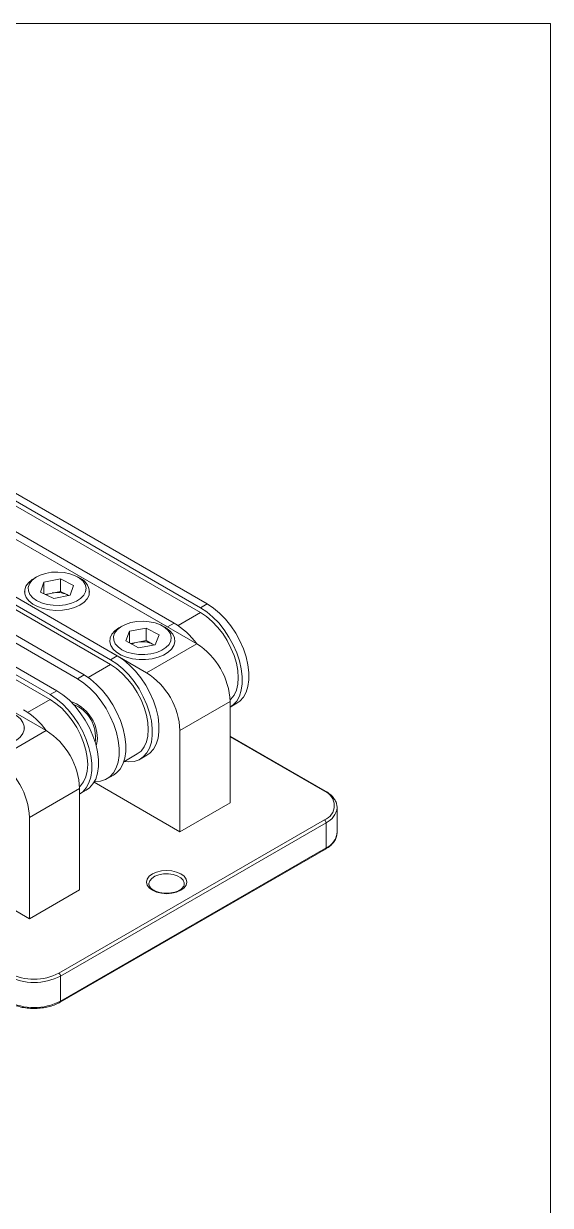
# Model space of a CAD drawing. Header units: millimetres. Extents: x 5 to 292, y 5 to 205.
# Drawn here: x 247.9 to 292.4, y 105.4 to 205.4 of the extents above; entities that cross this region are included whole.
import ezdxf

# ---------------------------------------------------------------- set-up
doc = ezdxf.new("R2010")
doc.units = ezdxf.units.MM

msp = doc.modelspace()

# ---------------------------------------------------------------- linework, layer by layer
at = {"color": 7, "linetype": 'Continuous', "lineweight": 0}
for p, q in [((5.411, 205.365), (292.411, 205.365)), ((292.411, 205.365), (292.411, 5.365))]:
    msp.add_line(p, q, dxfattribs=at)
at = {"color": 7, "linetype": 'Continuous', "lineweight": 15}
for p, q in [((212.337, 185.081), (262.825, 155.935)), ((212.903, 185.408), (263.39, 156.262)), ((262.498, 152.889), (207.061, 184.892)), ((212.337, 184.673), (262.825, 155.527)), ((209.535, 183.464), (260.023, 154.318)), ((210.101, 183.79), (260.589, 154.645)), ((258.255, 150.44), (202.818, 182.443)), ((255.78, 151.869), (205.293, 181.015)), ((255.214, 151.542), (204.727, 180.688)), ((255.214, 151.134), (204.727, 180.28)), ((252.413, 149.925), (201.925, 179.07)), ((252.978, 150.251), (202.491, 179.397)), ((200.175, 178.06), (250.662, 148.914)), ((249.77, 145.542), (194.333, 177.545)), ((199.609, 177.734), (250.097, 148.588)), ((199.609, 177.325), (250.097, 148.18)), ((248.956, 158.548), (248.744, 158.425)), ((249.57, 158.105), (249.293, 157.267)), ((250.966, 158.386), (249.57, 158.105)), ((249.57, 157.129), (249.57, 158.105)), ((250.966, 158.386), (252.085, 157.828)), ((250.966, 157.324), (250.966, 158.386)), ((252.634, 158.425), (252.422, 158.548)), ((247.939, 157.303), (247.939, 157.257)), ((250.412, 156.71), (249.293, 157.267)), ((250.268, 157.184), (249.692, 157.068)), ((250.966, 157.324), (250.268, 157.184)), ((250.966, 157.324), (251.526, 157.045)), ((251.526, 157.045), (251.686, 156.965)), ((251.808, 156.99), (252.085, 157.828)), ((253.439, 157.257), (253.439, 157.303)), ((251.808, 156.99), (250.412, 156.71)), ((263.39, 156.262), (262.825, 155.935)), ((256.169, 154.384), (255.957, 154.261)), ((258.225, 154.216), (256.815, 153.962)), ((259.312, 153.638), (258.225, 154.216)), ((258.225, 153.155), (258.225, 154.216)), ((259.846, 154.261), (259.634, 154.384)), ((260.589, 154.645), (260.023, 154.318)), ((255.151, 153.139), (255.151, 153.093)), ((256.491, 153.13), (256.815, 153.962)), ((257.578, 152.551), (256.491, 153.13)), ((256.815, 152.957), (256.815, 153.962)), ((257.52, 153.028), (256.894, 152.915)), ((258.225, 153.155), (257.52, 153.028)), ((258.769, 152.866), (258.225, 153.155)), ((259.312, 153.638), (258.988, 152.806)), ((260.651, 153.093), (260.651, 153.139)), ((257.578, 152.551), (258.988, 152.806)), ((262.498, 152.889), (258.255, 150.44)), ((258.909, 152.791), (258.769, 152.866)), ((255.214, 151.542), (255.78, 151.869)), ((252.413, 149.925), (252.978, 150.251)), ((250.662, 148.914), (250.097, 148.588)), ((265.326, 147.99), (261.083, 145.541)), ((265.326, 139.417), (265.326, 147.99)), ((265.326, 147.523), (265.89, 147.849)), ((249.77, 145.542), (245.527, 143.092)), ((247.924, 145.746), (247.924, 145.776)), ((261.083, 136.967), (261.083, 145.541)), ((273.402, 140.414), (265.326, 145.077)), ((256.337, 142.911), (257.464, 143.562)), ((257.714, 143.129), (258.28, 143.456)), ((253.815, 141.163), (261.083, 136.967)), ((254.903, 141.455), (255.469, 141.782)), ((252.598, 140.643), (248.356, 138.193)), ((252.598, 132.069), (252.598, 140.643)), ((252.598, 140.176), (253.162, 140.501)), ((265.326, 139.417), (261.083, 136.967)), ((274.371, 139.084), (274.372, 139.029)), ((274.372, 136.906), (274.372, 139.029)), ((248.356, 129.62), (248.356, 138.193)), ((250.845, 125.015), (273.302, 137.98)), ((273.444, 137.735), (250.986, 124.77)), ((273.444, 137.735), (273.444, 135.612)), ((274.371, 136.866), (274.372, 136.906)), ((250.945, 122.556), (273.402, 135.52)), ((250.986, 122.647), (273.444, 135.612)), ((240.959, 133.89), (248.356, 129.62)), ((252.598, 132.069), (248.356, 129.62)), ((258.452, 132.559), (258.453, 132.535)), ((250.986, 124.77), (250.986, 122.647))]:
    msp.add_line(p, q, dxfattribs=at)
at = {"color": 8, "linetype": 'Continuous', "lineweight": 15}
for p, q in [((262.825, 155.527), (260.926, 154.431)), ((253.313, 150.036), (255.214, 151.134)), ((250.097, 148.18), (248.198, 147.083)), ((273.302, 140.404), (265.326, 145.009))]:
    msp.add_line(p, q, dxfattribs=at)
at = {"color": 7, "linetype": 'Continuous', "lineweight": 15, "flags": 128}
for points in [[(248.744, 158.425), (248.578, 158.32), (248.266, 158.054), (248.054, 157.757), (247.95, 157.441), (247.957, 157.12), (248.077, 156.806), (248.303, 156.513), (248.628, 156.252), (249.036, 156.034), (249.512, 155.868), (250.037, 155.76), (250.588, 155.716), (251.143, 155.737), (251.68, 155.822), (252.176, 155.967), (252.611, 156.167), (252.968, 156.414), (253.231, 156.697), (253.39, 157.005), (253.39, 157.005)], [(253.095, 157.282), (253.138, 157.587), (253.066, 157.89), (252.883, 158.177), (252.597, 158.435), (252.222, 158.651), (251.776, 158.815), (251.278, 158.92), (250.753, 158.961), (250.225, 158.936), (249.719, 158.846), (249.258, 158.696), (248.864, 158.491), (248.555, 158.243), (248.346, 157.962), (248.247, 157.661), (248.262, 157.355), (248.39, 157.059), (248.626, 156.785), (248.958, 156.547), (249.371, 156.355), (249.846, 156.22), (250.36, 156.146), (250.89, 156.138), (251.41, 156.196), (251.897, 156.317), (252.327, 156.496), (252.68, 156.723), (252.94, 156.99), (253.095, 157.282)], [(251.668, 156.962), (251.645, 156.978), (251.526, 157.045)], [(263.39, 156.262), (263.917, 155.912), (264.433, 155.479), (264.924, 154.972), (265.382, 154.403), (265.795, 153.784), (266.155, 153.129), (266.452, 152.453), (266.682, 151.771), (266.837, 151.098), (266.916, 150.449), (266.916, 149.839), (266.837, 149.281), (266.682, 148.788), (266.452, 148.37), (266.155, 148.038), (265.89, 147.849)], [(262.825, 155.935), (263.352, 155.586), (263.867, 155.153), (264.359, 154.646), (264.816, 154.076), (265.23, 153.457), (265.589, 152.803), (265.887, 152.127), (266.116, 151.444), (266.272, 150.771), (266.35, 150.123), (266.35, 149.512), (266.272, 148.954), (266.116, 148.461), (265.887, 148.044), (265.589, 147.712), (265.325, 147.523)], [(262.825, 155.527), (263.323, 155.195), (263.808, 154.78), (264.269, 154.293), (264.695, 153.746), (265.075, 153.152), (265.399, 152.526), (265.66, 151.884), (265.851, 151.241), (265.968, 150.613), (266.007, 150.016), (265.968, 149.464), (265.851, 148.97), (265.66, 148.548), (265.399, 148.207), (265.323, 148.135)], [(255.957, 154.261), (255.911, 154.234), (255.57, 153.981), (255.324, 153.692), (255.184, 153.382), (255.155, 153.061), (255.238, 152.743), (255.431, 152.442), (255.724, 152.169), (256.107, 151.936), (256.563, 151.752), (257.075, 151.625), (257.619, 151.56), (258.176, 151.559), (258.721, 151.624)], [(258.632, 152.034), (259.117, 152.156), (259.546, 152.336), (259.898, 152.564), (260.157, 152.831), (260.31, 153.124), (260.35, 153.429), (260.276, 153.732), (260.091, 154.018), (259.804, 154.275), (259.427, 154.49), (258.98, 154.654), (258.482, 154.758), (257.956, 154.798), (257.429, 154.772), (256.923, 154.681), (256.463, 154.529), (256.07, 154.323), (255.763, 154.074), (255.556, 153.793), (255.459, 153.492), (255.476, 153.186), (255.606, 152.89), (255.843, 152.617), (256.177, 152.379), (256.592, 152.189), (257.067, 152.054), (257.582, 151.982), (258.112, 151.975), (258.632, 152.034)], [(258.721, 151.624), (259.233, 151.75), (259.69, 151.933), (260.074, 152.165), (260.369, 152.438), (260.563, 152.739), (260.648, 153.056), (260.62, 153.377), (260.482, 153.688), (260.237, 153.977), (259.897, 154.231), (259.846, 154.261)], [(258.894, 152.789), (258.884, 152.796), (258.769, 152.866)], [(256.374, 142.933), (256.749, 142.896), (257.206, 142.936), (257.619, 143.078), (257.979, 143.318), (258.276, 143.651), (258.506, 144.068), (258.661, 144.561), (258.74, 145.119), (258.74, 145.729), (258.661, 146.378), (258.506, 147.051), (258.276, 147.733), (257.979, 148.409), (257.619, 149.064), (257.206, 149.683), (256.749, 150.252), (256.257, 150.759), (255.741, 151.192), (255.214, 151.542)], [(257.464, 143.562), (257.464, 143.562), (257.789, 143.814), (258.05, 144.155), (258.241, 144.577), (258.357, 145.07), (258.396, 145.623), (258.357, 146.22), (258.241, 146.848), (258.05, 147.491), (257.789, 148.133), (257.464, 148.759), (257.085, 149.352), (256.659, 149.899), (256.198, 150.386), (255.712, 150.801), (255.214, 151.134)], [(258.28, 143.456), (258.544, 143.645), (258.842, 143.977), (259.071, 144.395), (259.227, 144.888), (259.306, 145.446), (259.306, 146.056), (259.227, 146.705), (259.071, 147.378), (258.842, 148.06), (258.544, 148.736), (258.185, 149.391), (257.772, 150.01), (257.314, 150.579), (256.822, 151.086), (256.307, 151.519), (255.78, 151.869)], [(255.469, 141.782), (255.72, 141.959), (256.023, 142.29), (256.258, 142.707), (256.419, 143.2), (256.502, 143.76), (256.506, 144.373), (256.431, 145.025), (256.277, 145.703), (256.05, 146.39), (255.754, 147.072), (255.394, 147.734), (254.981, 148.36), (254.522, 148.937), (254.027, 149.452), (253.509, 149.894), (252.978, 150.251)], [(253.849, 141.223), (253.907, 141.22), (254.37, 141.257), (254.789, 141.395), (255.154, 141.633), (255.458, 141.963), (255.692, 142.38), (255.853, 142.874), (255.936, 143.433), (255.94, 144.046), (255.865, 144.699), (255.712, 145.376), (255.484, 146.064), (255.188, 146.746), (254.829, 147.407), (254.415, 148.034), (253.956, 148.611), (253.462, 149.126), (252.943, 149.567), (252.413, 149.925)], [(250.097, 148.588), (250.624, 148.238), (251.139, 147.805), (251.631, 147.298), (252.088, 146.729), (252.502, 146.11), (252.861, 145.455), (253.159, 144.779), (253.388, 144.097), (253.544, 143.424), (253.622, 142.775), (253.622, 142.165), (253.544, 141.607), (253.388, 141.114), (253.159, 140.696), (252.861, 140.364), (252.597, 140.175)], [(250.097, 148.18), (250.595, 147.847), (251.08, 147.432), (251.541, 146.945), (251.967, 146.398), (252.347, 145.804), (252.671, 145.179), (252.932, 144.537), (253.123, 143.894), (253.24, 143.266), (253.279, 142.668), (253.24, 142.116), (253.123, 141.623), (252.932, 141.2), (252.671, 140.859), (252.595, 140.788)], [(250.662, 148.914), (251.189, 148.565), (251.705, 148.131), (252.197, 147.624), (252.654, 147.055), (253.067, 146.436), (253.427, 145.781), (253.724, 145.105), (253.954, 144.423), (254.109, 143.75), (254.188, 143.101), (254.188, 142.491), (254.109, 141.933), (253.954, 141.44), (253.724, 141.023), (253.427, 140.69), (253.162, 140.501)], [(246.836, 144.512), (247.243, 144.731), (247.565, 144.993), (247.789, 145.287), (247.907, 145.601), (247.912, 145.922), (247.805, 146.237), (247.591, 146.533), (247.277, 146.799), (247.118, 146.899)], [(253.998, 144.262), (254.06, 144.473), (254.099, 144.868)], [(258.75, 132.028), (258.48, 132.231), (258.31, 132.468), (258.252, 132.722), (258.31, 132.976), (258.48, 133.213), (258.75, 133.416), (259.102, 133.572), (259.512, 133.67), (259.952, 133.703), (260.392, 133.67), (260.802, 133.572), (261.154, 133.416), (261.424, 133.213), (261.594, 132.976), (261.652, 132.722), (261.594, 132.468), (261.424, 132.231), (261.154, 132.028), (260.802, 131.872), (260.392, 131.774), (259.952, 131.741), (259.512, 131.774), (259.102, 131.872), (258.75, 132.028)]]:
    msp.add_lwpolyline(points, dxfattribs=at)
at = {"color": 8, "linetype": 'Continuous', "lineweight": 15, "flags": 128}
for points in [[(273.444, 135.612), (273.441, 135.581), (273.433, 135.555), (273.42, 135.535), (273.402, 135.52), (273.402, 135.52)], [(261.452, 132.563), (261.444, 132.647), (261.348, 132.876), (261.147, 133.082), (260.858, 133.249), (260.502, 133.364), (260.106, 133.42), (259.697, 133.412), (259.308, 133.341), (258.966, 133.211), (258.698, 133.034), (258.522, 132.821), (258.453, 132.588), (258.452, 132.559)]]:
    msp.add_lwpolyline(points, dxfattribs=at)
at = {"color": 7, "linetype": 'Continuous', "lineweight": 15}
for centre, radius, start, end in [((252.138, 157.25), 1.276, 348.92997, 67.14162), ((250.561, 155.616), 1.595, 100.58386, 118.63949), ((250.686, 155.198), 2.03, 65.55074, 101.86345), ((257.115, 148.934), 6.684, 36.22363, 58.68595), ((257.788, 151.418), 1.632, 99.43717, 118.43332), ((257.9, 151.061), 2.003, 64.29102, 100.92884), ((259.211, 147.726), 6.121, 2.47633, 57.52367), ((254.969, 145.277), 6.121, 2.47633, 57.52367), ((250.781, 144.859), 3.318, 0.15917, 71.44859), ((244.387, 141.587), 6.684, 36.22363, 58.68595), ((246.483, 140.378), 6.121, 2.47633, 57.52367), ((242.241, 137.929), 6.121, 2.47633, 57.52367), ((272.842, 139.192), 1.297, 290.78341, 69.21653), ((273.137, 137.721), 0.307, 2.60547, 57.39445), ((248.744, 129.068), 4.565, 242.60969, 297.39033), ((250.679, 124.756), 0.307, 2.60547, 57.39445), ((248.744, 129.096), 4.872, 242.60968, 297.39034), ((248.744, 126.973), 4.872, 242.60968, 297.39034)]:
    msp.add_arc(centre, radius, start, end, dxfattribs=at)
at = {"color": 8, "linetype": 'Continuous', "lineweight": 15}
for centre, radius, start, end in [((250.911, 144.975), 3.03, 352.15895, 67.8357), ((273.36, 140.329), 0.0948, 63.64266, 127.65311), ((272.786, 139.187), 1.594, 294.37448, 354.30543), ((272.775, 137.076), 1.61, 294.53415, 352.49523), ((250.886, 122.637), 0.101, 305.70912, 5.61926)]:
    msp.add_arc(centre, radius, start, end, dxfattribs=at)
at = {"color": 7, "linetype": 'Continuous', "lineweight": 15}
for points, knots in [([(274.367, 139.091), (274.355, 139.195), (274.33, 139.413), (274.174, 139.729), (273.932, 140.03), (273.662, 140.256), (273.467, 140.375), (273.402, 140.414)], [0, 0, 0, 0, 0.203549, 0.425791, 0.651927, 0.883398, 1, 1, 1, 1]), ([(273.402, 135.52), (273.472, 135.563), (273.674, 135.686), (273.953, 135.925), (274.197, 136.241), (274.343, 136.559), (274.356, 136.77), (274.362, 136.861)], [0, 0, 0, 0, 0.123753, 0.358817, 0.593688, 0.824976, 1, 1, 1, 1]), ([(258.85, 132.038), (258.808, 132.064), (258.685, 132.14), (258.544, 132.284), (258.462, 132.428), (258.462, 132.511), (258.462, 132.541)], [0, 0, 0, 0, 0.167846, 0.488821, 0.811223, 1, 1, 1, 1]), ([(261.442, 132.562), (261.444, 132.532), (261.45, 132.45), (261.379, 132.31), (261.223, 132.14), (260.981, 131.987), (260.666, 131.866), (260.304, 131.791), (259.918, 131.768), (259.533, 131.8), (259.184, 131.883), (258.965, 131.973), (258.867, 132.029), (258.85, 132.038)], [0, 0, 0, 0, 0.058703, 0.160701, 0.258262, 0.36231, 0.465694, 0.569471, 0.673808, 0.778348, 0.882547, 0.980286, 1, 1, 1, 1]), ([(246.544, 122.556), (246.618, 122.516), (246.83, 122.4), (247.228, 122.245), (247.744, 122.112), (248.291, 122.036), (248.852, 122.018), (249.409, 122.058), (249.946, 122.156), (250.438, 122.307), (250.761, 122.452), (250.918, 122.54), (250.945, 122.556)], [0, 0, 0, 0, 0.061086, 0.176534, 0.291848, 0.406963, 0.521963, 0.636973, 0.752102, 0.867481, 0.977162, 1, 1, 1, 1])]:
    msp.add_open_spline(points, degree=3, knots=knots, dxfattribs=at)

doc.saveas('drawing.dxf')
